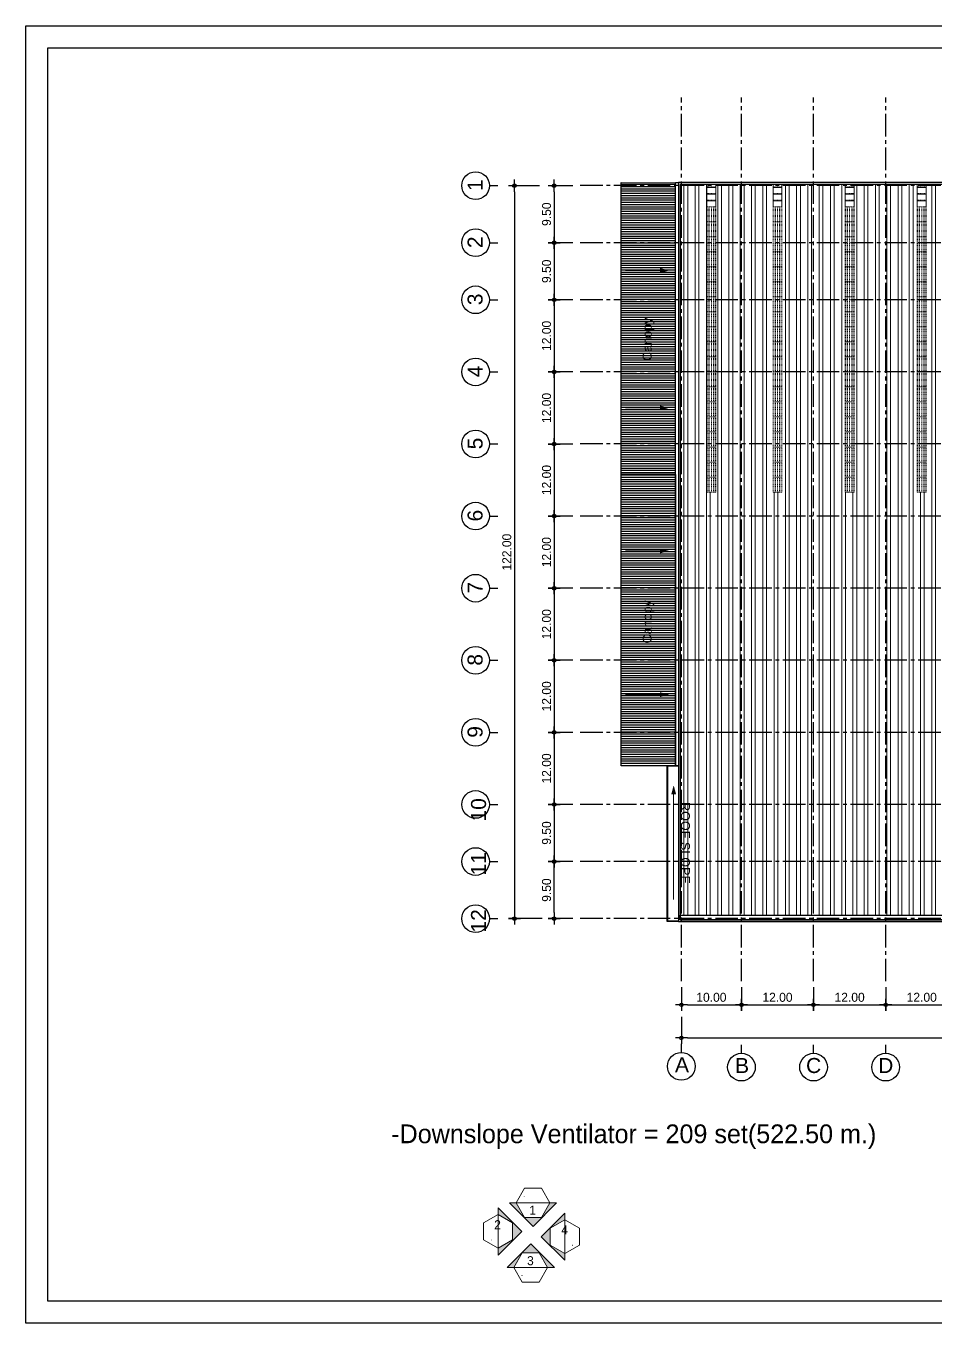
# Model space of a CAD drawing. Extents: x 692141 to 693595, y 1492301 to 1494225.
# Drawn here: x 693117.5 to 693268.8, y 1492906.9 to 1493122.8 of the extents above; entities that cross this region are included whole.
import ezdxf
from ezdxf.enums import TextEntityAlignment as Align

# ---------------------------------------------------------------- set-up
doc = ezdxf.new("R2010")
doc.units = 0
doc.header["$MEASUREMENT"] = 0
for name, pattern in [('CENTER2', [1.125, 0.75, -0.125, 0.125, -0.125]), ('HIDDEN', [0.375, 0.25, -0.125]), ('HIDDEN2', [0.1875, 0.125, -0.0625])]:
    doc.linetypes.add(name, pattern=pattern)
for name, color, linetype in [('A-dimension', 1, 'Continuous'), ('A-WALL', 2, 'Continuous'), ('Arrow dim', 2, 'Continuous'), ('Arrow dim2', 1, 'Continuous'), ('det1', 2, 'Continuous'), ('Grid', 8, 'CENTER2'), ('HATCH', 8, 'Continuous'), ('Layer1', 1, 'Continuous'), ('Layer4', 3, 'Continuous'), ('T3', 6, 'Continuous'), ('TXT-3', 3, 'Continuous')]:
    doc.layers.add(name, color=color, linetype=linetype)
doc.layers.add('G-ANNO-SYMB', color=7, linetype='Continuous', lineweight=5)
doc.layers.add('Line', color=7, linetype='Continuous', lineweight=13)
doc.styles.add('ARIAL', font='arial.ttf')
doc.styles.add('Browallia New', font='Browallia New.ttf', dxfattribs={"height": 2000})
doc.styles.add('Browallia New_2', font='Browallia New.ttf', dxfattribs={"width": 0.8, "height": 900})
doc.styles.add('CORDIA 1', font='cordia.shx')
doc.styles.add('MASTER', font='CordiaUPC.ttf')
doc.dimstyles.new('1000-CC', dxfattribs={"dimtxt": 1.5, "dimasz": 1, "dimexe": 1, "dimexo": 1, "dimgap": 0.5, "dimtad": 1, "dimzin": 0, "dimdsep": 46, "dimtxsty": 'MASTER', "dimblk": 'J-01', "dimcen": 0.09, "dimdle": 1, "dimclrd": 1, "dimclre": 8, "dimclrt": 3, "dimadec": 0, "dimazin": 0, "dimtfac": 1, "dimtix": 1, "dimtmove": 2, "dimatfit": 3, "dimldrblk": 'DOT', "dimfxl": 1, "dimtolj": 1, "dimtzin": 0, "dimarcsym": 0})

# ---------------------------------------------------------------- blocks, each defined once
blk = doc.blocks.new('Elevation - INFRA-AR_ELEVATION MARK_BODY-503778-500_01_LEVEL 1')
at = {"layer": 'G-ANNO-SYMB'}
for p, q in [((-3.75, 6.5), (-7.5, 0)), ((3.75, 6.5), (-3.75, 6.5)), ((7.5, 0), (3.75, 6.5)), ((-7.5, 0), (7.5, 0)), ((-7.5, 0), (-3.75, -6.5)), ((3.75, -6.5), (7.5, 0)), ((-3.75, -6.5), (3.75, -6.5))]:
    blk.add_line(p, q, dxfattribs=at)
blk = doc.blocks.new('Elevation - UP-504461-500_01_LEVEL 1')
at = {"layer": 'G-ANNO-SYMB'}
blk.add_hatch(color=256, dxfattribs=at).paths.add_polyline_path([(-7.5, 0), (-10.5, 0), (0, 10.5), (10.5, 0), (7.5, 0), (3.75, 6.5), (-3.75, 6.5)], flags=0)
for p, q in [((0, 10.5), (-10.5, 0)), ((-7.5, 0), (-3.75, 6.5)), ((-3.75, 6.5), (3.75, 6.5)), ((10.5, 0), (0, 10.5)), ((3.75, 6.5), (7.5, 0)), ((-10.5, 0), (-7.5, 0)), ((7.5, 0), (10.5, 0))]:
    blk.add_line(p, q, dxfattribs=at)
blk = doc.blocks.new('J-01')
at = {"layer": 'Arrow dim'}
blk.add_circle((0, 0), 0.3, dxfattribs=at)
at = {"layer": 'Arrow dim2'}
for p, q in [((-1, 0), (1, 0)), ((0, -1), (0, 1))]:
    blk.add_line(p, q, dxfattribs=at)
blk = doc.blocks.new('*D843')
at = {"layer": 'A-dimension', "color": 8, "lineweight": -2, "transparency": 16777216}
for p, q in [((693208.52, 1493096.23), (693204.42, 1493096.23)), ((693208.52, 1493086.73), (693204.42, 1493086.73))]:
    blk.add_line(p, q, dxfattribs=at)
at = {"layer": 'A-dimension', "color": 1, "lineweight": -2, "transparency": 16777216}
blk.add_line((693205.42, 1493095.23), (693205.42, 1493087.73), dxfattribs=at)
at = {"layer": 'Defpoints', "color": 0, "transparency": 16777216}
for p in [(693209.52, 1493096.23), (693205.42, 1493086.73), (693209.52, 1493086.73)]:
    blk.add_point(p, dxfattribs=at)
at = {"layer": 'A-dimension', "color": 1, "lineweight": -2, "transparency": 16777216}
for p, rotation in [((693205.42, 1493096.23), 90), ((693205.42, 1493086.73), 270)]:
    blk.add_blockref('J-01', p, dxfattribs=dict(at, rotation=rotation))
at = {"layer": 'A-dimension', "color": 3, "transparency": 16777216, "insert": (693204.16, 1493091.48), "char_height": 1.5, "attachment_point": 5, "rotation": 90, "style": 'MASTER'}
blk.add_mtext('\\A1;9.50', dxfattribs=at)
blk = doc.blocks.new('_Dot')
at = {"color": 0, "linetype": 'ByBlock', "lineweight": -2}
blk.add_line((-0.5, 0), (-1, 0), dxfattribs=at)
at = {"color": 0, "linetype": 'ByBlock', "const_width": 0.5}
blk.add_lwpolyline([(-0.25, 0, 1), (0.25, 0, 1)], format="xyb", close=True, dxfattribs=at)
blk = doc.blocks.new('*D844')
at = {"layer": 'A-dimension', "color": 8, "lineweight": -2, "transparency": 16777216}
for p, q in [((693202.97, 1493096.23), (693197.81, 1493096.23)), ((693203.42, 1492974.23), (693197.81, 1492974.23))]:
    blk.add_line(p, q, dxfattribs=at)
at = {"layer": 'A-dimension', "color": 1, "lineweight": -2, "transparency": 16777216}
blk.add_line((693198.81, 1493095.23), (693198.81, 1492975.23), dxfattribs=at)
at = {"layer": 'Defpoints', "color": 0, "transparency": 16777216}
for p in [(693203.97, 1493096.23), (693198.81, 1492974.23), (693204.42, 1492974.23)]:
    blk.add_point(p, dxfattribs=at)
at = {"layer": 'A-dimension', "color": 1, "lineweight": -2, "transparency": 16777216}
for p, rotation in [((693198.81, 1493096.23), 90), ((693198.81, 1492974.23), 270)]:
    blk.add_blockref('J-01', p, dxfattribs=dict(at, rotation=rotation))
at = {"layer": 'A-dimension', "color": 3, "transparency": 16777216, "insert": (693197.55, 1493035.23), "char_height": 1.5, "attachment_point": 5, "rotation": 90, "style": 'MASTER'}
blk.add_mtext('\\A1;122.00', dxfattribs=at)
blk = doc.blocks.new('*D845')
at = {"layer": 'A-dimension', "color": 8, "lineweight": -2, "transparency": 16777216}
for p, q in [((693208.52, 1493086.73), (693204.42, 1493086.73)), ((693208.52, 1493077.23), (693204.42, 1493077.23))]:
    blk.add_line(p, q, dxfattribs=at)
at = {"layer": 'A-dimension', "color": 1, "lineweight": -2, "transparency": 16777216}
blk.add_line((693205.42, 1493085.73), (693205.42, 1493078.23), dxfattribs=at)
at = {"layer": 'Defpoints', "color": 0, "transparency": 16777216}
for p in [(693209.52, 1493086.73), (693205.42, 1493077.23), (693209.52, 1493077.23)]:
    blk.add_point(p, dxfattribs=at)
at = {"layer": 'A-dimension', "color": 1, "lineweight": -2, "transparency": 16777216}
for p, rotation in [((693205.42, 1493086.73), 90), ((693205.42, 1493077.23), 270)]:
    blk.add_blockref('J-01', p, dxfattribs=dict(at, rotation=rotation))
at = {"layer": 'A-dimension', "color": 3, "transparency": 16777216, "insert": (693204.16, 1493081.98), "char_height": 1.5, "attachment_point": 5, "rotation": 90, "style": 'MASTER'}
blk.add_mtext('\\A1;9.50', dxfattribs=at)
blk = doc.blocks.new('*D846')
at = {"layer": 'A-dimension', "color": 8, "lineweight": -2, "transparency": 16777216}
for p, q in [((693208.52, 1493077.23), (693204.42, 1493077.23)), ((693208.52, 1493065.23), (693204.42, 1493065.23))]:
    blk.add_line(p, q, dxfattribs=at)
at = {"layer": 'A-dimension', "color": 1, "lineweight": -2, "transparency": 16777216}
blk.add_line((693205.42, 1493076.23), (693205.42, 1493066.23), dxfattribs=at)
at = {"layer": 'Defpoints', "color": 0, "transparency": 16777216}
for p in [(693209.52, 1493077.23), (693205.42, 1493065.23), (693209.52, 1493065.23)]:
    blk.add_point(p, dxfattribs=at)
at = {"layer": 'A-dimension', "color": 1, "lineweight": -2, "transparency": 16777216}
for p, rotation in [((693205.42, 1493077.23), 90), ((693205.42, 1493065.23), 270)]:
    blk.add_blockref('J-01', p, dxfattribs=dict(at, rotation=rotation))
at = {"layer": 'A-dimension', "color": 3, "transparency": 16777216, "insert": (693204.16, 1493071.23), "char_height": 1.5, "attachment_point": 5, "rotation": 90, "style": 'MASTER'}
blk.add_mtext('\\A1;12.00', dxfattribs=at)
blk = doc.blocks.new('*D847')
at = {"layer": 'A-dimension', "color": 8, "lineweight": -2, "transparency": 16777216}
for p, q in [((693208.52, 1493065.23), (693204.42, 1493065.23)), ((693208.52, 1493053.23), (693204.42, 1493053.23))]:
    blk.add_line(p, q, dxfattribs=at)
at = {"layer": 'A-dimension', "color": 1, "lineweight": -2, "transparency": 16777216}
blk.add_line((693205.42, 1493064.23), (693205.42, 1493054.23), dxfattribs=at)
at = {"layer": 'Defpoints', "color": 0, "transparency": 16777216}
for p in [(693209.52, 1493065.23), (693205.42, 1493053.23), (693209.52, 1493053.23)]:
    blk.add_point(p, dxfattribs=at)
at = {"layer": 'A-dimension', "color": 1, "lineweight": -2, "transparency": 16777216}
for p, rotation in [((693205.42, 1493065.23), 90), ((693205.42, 1493053.23), 270)]:
    blk.add_blockref('J-01', p, dxfattribs=dict(at, rotation=rotation))
at = {"layer": 'A-dimension', "color": 3, "transparency": 16777216, "insert": (693204.16, 1493059.23), "char_height": 1.5, "attachment_point": 5, "rotation": 90, "style": 'MASTER'}
blk.add_mtext('\\A1;12.00', dxfattribs=at)
blk = doc.blocks.new('*D848')
at = {"layer": 'A-dimension', "color": 8, "lineweight": -2, "transparency": 16777216}
for p, q in [((693208.52, 1493053.23), (693204.42, 1493053.23)), ((693208.52, 1493041.23), (693204.42, 1493041.23))]:
    blk.add_line(p, q, dxfattribs=at)
at = {"layer": 'A-dimension', "color": 1, "lineweight": -2, "transparency": 16777216}
blk.add_line((693205.42, 1493052.23), (693205.42, 1493042.23), dxfattribs=at)
at = {"layer": 'Defpoints', "color": 0, "transparency": 16777216}
for p in [(693209.52, 1493053.23), (693205.42, 1493041.23), (693209.52, 1493041.23)]:
    blk.add_point(p, dxfattribs=at)
at = {"layer": 'A-dimension', "color": 1, "lineweight": -2, "transparency": 16777216}
for p, rotation in [((693205.42, 1493053.23), 90), ((693205.42, 1493041.23), 270)]:
    blk.add_blockref('J-01', p, dxfattribs=dict(at, rotation=rotation))
at = {"layer": 'A-dimension', "color": 3, "transparency": 16777216, "insert": (693204.16, 1493047.23), "char_height": 1.5, "attachment_point": 5, "rotation": 90, "style": 'MASTER'}
blk.add_mtext('\\A1;12.00', dxfattribs=at)
blk = doc.blocks.new('*D849')
at = {"layer": 'A-dimension', "color": 8, "lineweight": -2, "transparency": 16777216}
for p, q in [((693208.52, 1493041.23), (693204.42, 1493041.23)), ((693208.52, 1493029.23), (693204.42, 1493029.23))]:
    blk.add_line(p, q, dxfattribs=at)
at = {"layer": 'A-dimension', "color": 1, "lineweight": -2, "transparency": 16777216}
blk.add_line((693205.42, 1493040.23), (693205.42, 1493030.23), dxfattribs=at)
at = {"layer": 'Defpoints', "color": 0, "transparency": 16777216}
for p in [(693209.52, 1493041.23), (693205.42, 1493029.23), (693209.52, 1493029.23)]:
    blk.add_point(p, dxfattribs=at)
at = {"layer": 'A-dimension', "color": 1, "lineweight": -2, "transparency": 16777216}
for p, rotation in [((693205.42, 1493041.23), 90), ((693205.42, 1493029.23), 270)]:
    blk.add_blockref('J-01', p, dxfattribs=dict(at, rotation=rotation))
at = {"layer": 'A-dimension', "color": 3, "transparency": 16777216, "insert": (693204.16, 1493035.23), "char_height": 1.5, "attachment_point": 5, "rotation": 90, "style": 'MASTER'}
blk.add_mtext('\\A1;12.00', dxfattribs=at)
blk = doc.blocks.new('*D850')
at = {"layer": 'A-dimension', "color": 8, "lineweight": -2, "transparency": 16777216}
for p, q in [((693208.52, 1493029.23), (693204.42, 1493029.23)), ((693208.52, 1493017.23), (693204.42, 1493017.23))]:
    blk.add_line(p, q, dxfattribs=at)
at = {"layer": 'A-dimension', "color": 1, "lineweight": -2, "transparency": 16777216}
blk.add_line((693205.42, 1493028.23), (693205.42, 1493018.23), dxfattribs=at)
at = {"layer": 'Defpoints', "color": 0, "transparency": 16777216}
for p in [(693209.52, 1493029.23), (693205.42, 1493017.23), (693209.52, 1493017.23)]:
    blk.add_point(p, dxfattribs=at)
at = {"layer": 'A-dimension', "color": 1, "lineweight": -2, "transparency": 16777216}
for p, rotation in [((693205.42, 1493029.23), 90), ((693205.42, 1493017.23), 270)]:
    blk.add_blockref('J-01', p, dxfattribs=dict(at, rotation=rotation))
at = {"layer": 'A-dimension', "color": 3, "transparency": 16777216, "insert": (693204.16, 1493023.23), "char_height": 1.5, "attachment_point": 5, "rotation": 90, "style": 'MASTER'}
blk.add_mtext('\\A1;12.00', dxfattribs=at)
blk = doc.blocks.new('*D851')
at = {"layer": 'A-dimension', "color": 8, "lineweight": -2, "transparency": 16777216}
for p, q in [((693208.52, 1493017.23), (693204.42, 1493017.23)), ((693208.52, 1493005.23), (693204.42, 1493005.23))]:
    blk.add_line(p, q, dxfattribs=at)
at = {"layer": 'A-dimension', "color": 1, "lineweight": -2, "transparency": 16777216}
blk.add_line((693205.42, 1493016.23), (693205.42, 1493006.23), dxfattribs=at)
at = {"layer": 'Defpoints', "color": 0, "transparency": 16777216}
for p in [(693209.52, 1493017.23), (693205.42, 1493005.23), (693209.52, 1493005.23)]:
    blk.add_point(p, dxfattribs=at)
at = {"layer": 'A-dimension', "color": 1, "lineweight": -2, "transparency": 16777216}
for p, rotation in [((693205.42, 1493017.23), 90), ((693205.42, 1493005.23), 270)]:
    blk.add_blockref('J-01', p, dxfattribs=dict(at, rotation=rotation))
at = {"layer": 'A-dimension', "color": 3, "transparency": 16777216, "insert": (693204.16, 1493011.23), "char_height": 1.5, "attachment_point": 5, "rotation": 90, "style": 'MASTER'}
blk.add_mtext('\\A1;12.00', dxfattribs=at)
blk = doc.blocks.new('*D852')
at = {"layer": 'A-dimension', "color": 8, "lineweight": -2, "transparency": 16777216}
for p, q in [((693208.52, 1493005.23), (693204.42, 1493005.23)), ((693208.52, 1492993.23), (693204.42, 1492993.23))]:
    blk.add_line(p, q, dxfattribs=at)
at = {"layer": 'A-dimension', "color": 1, "lineweight": -2, "transparency": 16777216}
blk.add_line((693205.42, 1493004.23), (693205.42, 1492994.23), dxfattribs=at)
at = {"layer": 'Defpoints', "color": 0, "transparency": 16777216}
for p in [(693209.52, 1493005.23), (693205.42, 1492993.23), (693209.52, 1492993.23)]:
    blk.add_point(p, dxfattribs=at)
at = {"layer": 'A-dimension', "color": 1, "lineweight": -2, "transparency": 16777216}
for p, rotation in [((693205.42, 1493005.23), 90), ((693205.42, 1492993.23), 270)]:
    blk.add_blockref('J-01', p, dxfattribs=dict(at, rotation=rotation))
at = {"layer": 'A-dimension', "color": 3, "transparency": 16777216, "insert": (693204.16, 1492999.23), "char_height": 1.5, "attachment_point": 5, "rotation": 90, "style": 'MASTER'}
blk.add_mtext('\\A1;12.00', dxfattribs=at)
blk = doc.blocks.new('*D853')
at = {"layer": 'A-dimension', "color": 8, "lineweight": -2, "transparency": 16777216}
for p, q in [((693208.52, 1492993.23), (693204.42, 1492993.23)), ((693208.52, 1492983.73), (693204.42, 1492983.73))]:
    blk.add_line(p, q, dxfattribs=at)
at = {"layer": 'A-dimension', "color": 1, "lineweight": -2, "transparency": 16777216}
blk.add_line((693205.42, 1492992.23), (693205.42, 1492984.73), dxfattribs=at)
at = {"layer": 'Defpoints', "color": 0, "transparency": 16777216}
for p in [(693209.52, 1492993.23), (693205.42, 1492983.73), (693209.52, 1492983.73)]:
    blk.add_point(p, dxfattribs=at)
at = {"layer": 'A-dimension', "color": 1, "lineweight": -2, "transparency": 16777216}
for p, rotation in [((693205.42, 1492993.23), 90), ((693205.42, 1492983.73), 270)]:
    blk.add_blockref('J-01', p, dxfattribs=dict(at, rotation=rotation))
at = {"layer": 'A-dimension', "color": 3, "transparency": 16777216, "insert": (693204.16, 1492988.48), "char_height": 1.5, "attachment_point": 5, "rotation": 90, "style": 'MASTER'}
blk.add_mtext('\\A1;9.50', dxfattribs=at)
blk = doc.blocks.new('*D854')
at = {"layer": 'A-dimension', "color": 8, "lineweight": -2, "transparency": 16777216}
for p, q in [((693208.52, 1492983.73), (693204.42, 1492983.73)), ((693208.52, 1492974.23), (693204.42, 1492974.23))]:
    blk.add_line(p, q, dxfattribs=at)
at = {"layer": 'A-dimension', "color": 1, "lineweight": -2, "transparency": 16777216}
blk.add_line((693205.42, 1492975.23), (693205.42, 1492982.73), dxfattribs=at)
at = {"layer": 'Defpoints', "color": 0, "transparency": 16777216}
for p in [(693205.42, 1492983.73), (693209.52, 1492983.73), (693209.52, 1492974.23)]:
    blk.add_point(p, dxfattribs=at)
at = {"layer": 'A-dimension', "color": 1, "lineweight": -2, "transparency": 16777216}
for p, rotation in [((693205.42, 1492983.73), 90), ((693205.42, 1492974.23), 270)]:
    blk.add_blockref('J-01', p, dxfattribs=dict(at, rotation=rotation))
at = {"layer": 'A-dimension', "color": 3, "transparency": 16777216, "insert": (693204.16, 1492978.98), "char_height": 1.5, "attachment_point": 5, "rotation": 90, "style": 'MASTER'}
blk.add_mtext('\\A1;9.50', dxfattribs=at)
blk = doc.blocks.new('fads')
at = {"layer": 'Line', "linetype": 'HIDDEN', "lineweight": 5, "ltscale": 0.1}
for p, q in [((84448, 19448), (84448, 19449)), ((84449, 19422), (84449, 19709)), ((84449, 19446), (84449, 19451)), ((84449, 19451), (84449, 19451)), ((84449, 19446), (84449, 19446)), ((84450, 19713), (84450, 19750)), ((84450, 19709), (84450, 19713)), ((84456, 19713), (84455, 19712)), ((84455, 19712), (84455, 19709)), ((84455, 19667), (84455, 19665)), ((84455, 19665), (84458, 19662)), ((84456, 19713), (84464, 19713)), ((84458, 19712), (84458, 19709)), ((84458, 19664), (84458, 19662)), ((84458, 19662), (84462, 19662)), ((84462, 19712), (84462, 19709)), ((84462, 19662), (84465, 19665)), ((84462, 19664), (84462, 19662)), ((84464, 19713), (84465, 19712)), ((84465, 19712), (84465, 19709)), ((84465, 19667), (84465, 19665)), ((86936, 19713), (86935, 19712)), ((86935, 19712), (86935, 19709)), ((86935, 19667), (86935, 19665)), ((86935, 19665), (86938, 19662)), ((86936, 19713), (86944, 19713)), ((86938, 19712), (86938, 19709)), ((86938, 19664), (86938, 19662)), ((86938, 19662), (86942, 19662)), ((86942, 19712), (86942, 19709)), ((86942, 19662), (86945, 19665)), ((86942, 19664), (86942, 19662)), ((86944, 19713), (86945, 19712)), ((86945, 19712), (86945, 19709)), ((86945, 19667), (86945, 19665)), ((86949, 19713), (86949, 19750)), ((86949, 19709), (86949, 19713)), ((86949, 19709), (86949, 19422)), ((86949, 19446), (86949, 19451)), ((86949, 19451), (86949, 19451)), ((86949, 19446), (86949, 19446)), ((86950, 19448), (86950, 19449)), ((84448, 19420), (84448, 19421)), ((84448, 19342), (84448, 19343)), ((84448, 19230), (84448, 19231)), ((84448, 19039), (84448, 19040)), ((84448, 18989), (84448, 18988)), ((84448, 18799), (84448, 18798)), ((84448, 18686), (84448, 18685)), ((84448, 18608), (84448, 18607)), ((84448, 18580), (84448, 18579)), ((84449, 19418), (84449, 19423)), ((84449, 19418), (84449, 19423)), ((84449, 19423), (84449, 19423)), ((84449, 19393), (84449, 19422)), ((84449, 19422), (84449, 19422)), ((84449, 19420), (84449, 19420)), ((84449, 19418), (84449, 19418)), ((84449, 19392), (84449, 19393)), ((84449, 19365), (84449, 19392)), ((84449, 19340), (84449, 19345)), ((84449, 19345), (84449, 19345)), ((84449, 19340), (84449, 19340)), ((84449, 19228), (84449, 19233)), ((84449, 19228), (84449, 19233)), ((84449, 19233), (84449, 19233)), ((84449, 19231), (84449, 19231)), ((84449, 19229), (84449, 19229)), ((84449, 19228), (84449, 19228)), ((84449, 19037), (84449, 19042)), ((84449, 19037), (84449, 19042)), ((84449, 19042), (84449, 19042)), ((84449, 19041), (84449, 19041)), ((84449, 19039), (84449, 19039)), ((84449, 19037), (84449, 19037)), ((84449, 18991), (84449, 18986)), ((84449, 18991), (84449, 18986)), ((84449, 18991), (84449, 18991)), ((84449, 18990), (84449, 18990)), ((84449, 18988), (84449, 18988)), ((84449, 18986), (84449, 18986)), ((84449, 18801), (84449, 18796)), ((84449, 18801), (84449, 18796)), ((84449, 18801), (84449, 18801)), ((84449, 18799), (84449, 18799)), ((84449, 18797), (84449, 18797)), ((84449, 18796), (84449, 18796)), ((84449, 18688), (84449, 18683)), ((84449, 18688), (84449, 18688)), ((84449, 18683), (84449, 18683)), ((84449, 18663), (84449, 18636)), ((84449, 18636), (84449, 18606)), ((84449, 18636), (84449, 18636)), ((84449, 18610), (84449, 18605)), ((84449, 18610), (84449, 18605)), ((84449, 18610), (84449, 18610)), ((84449, 18609), (84449, 18609)), ((84449, 18607), (84449, 18607)), ((84449, 18606), (84449, 18320)), ((84449, 18605), (84449, 18605)), ((84449, 18582), (84449, 18577)), ((84449, 18582), (84449, 18582)), ((84449, 18577), (84449, 18577)), ((84450, 18320), (84450, 18315)), ((84450, 18315), (84450, 18278)), ((84456, 18363), (84458, 18367)), ((84456, 18361), (84456, 18363)), ((84457, 18316), (84457, 18320)), ((84458, 18316), (84457, 18316)), ((84458, 18365), (84458, 18367)), ((84458, 18367), (84463, 18367)), ((84465, 18316), (84458, 18316)), ((84459, 18316), (84459, 18320)), ((84463, 18365), (84463, 18367)), ((84463, 18367), (84465, 18363)), ((84463, 18316), (84463, 18320)), ((84465, 18361), (84465, 18363)), ((84465, 18316), (84466, 18316)), ((84466, 18316), (84466, 18320)), ((86935, 18363), (86938, 18367)), ((86935, 18361), (86935, 18363)), ((86935, 18316), (86935, 18320)), ((86936, 18316), (86935, 18316)), ((86936, 18316), (86944, 18316)), ((86938, 18365), (86938, 18367)), ((86938, 18367), (86942, 18367)), ((86938, 18316), (86938, 18320)), ((86942, 18365), (86942, 18367)), ((86942, 18367), (86945, 18363)), ((86942, 18316), (86942, 18320)), ((86944, 18316), (86945, 18316)), ((86945, 18361), (86945, 18363)), ((86945, 18316), (86945, 18320)), ((86949, 19418), (86949, 19423)), ((86950, 19423), (86949, 19423)), ((86949, 19422), (86949, 19393)), ((86949, 19422), (86949, 19422)), ((86949, 19420), (86949, 19420)), ((86950, 19418), (86949, 19418)), ((86949, 19393), (86949, 19392)), ((86949, 19365), (86949, 19392)), ((86949, 19340), (86949, 19345)), ((86949, 19345), (86949, 19345)), ((86949, 19340), (86949, 19340)), ((86949, 19228), (86949, 19233)), ((86950, 19233), (86949, 19233)), ((86949, 19231), (86949, 19231)), ((86949, 19229), (86949, 19229)), ((86950, 19228), (86949, 19228)), ((86949, 19037), (86949, 19042)), ((86950, 19042), (86949, 19042)), ((86949, 19041), (86949, 19041)), ((86949, 19039), (86949, 19039)), ((86950, 19037), (86949, 19037)), ((86949, 18991), (86949, 18986)), ((86949, 18991), (86949, 18986)), ((86949, 18991), (86949, 18991)), ((86949, 18990), (86949, 18990)), ((86949, 18988), (86949, 18988)), ((86949, 18986), (86949, 18986)), ((86949, 18801), (86949, 18796)), ((86949, 18801), (86949, 18796)), ((86949, 18801), (86949, 18801)), ((86949, 18799), (86949, 18799)), ((86949, 18797), (86949, 18797)), ((86949, 18796), (86949, 18796)), ((86949, 18688), (86949, 18683)), ((86949, 18688), (86949, 18688)), ((86949, 18683), (86949, 18683)), ((86949, 18663), (86949, 18636)), ((86949, 18606), (86949, 18636)), ((86949, 18636), (86949, 18636)), ((86949, 18610), (86949, 18605)), ((86949, 18610), (86949, 18605)), ((86949, 18610), (86949, 18610)), ((86949, 18609), (86949, 18609)), ((86949, 18607), (86949, 18607)), ((86949, 18320), (86949, 18606)), ((86949, 18605), (86949, 18605)), ((86949, 18582), (86949, 18577)), ((86949, 18582), (86949, 18582)), ((86949, 18577), (86949, 18577)), ((86949, 18320), (86949, 18315)), ((86949, 18315), (86949, 18278)), ((86950, 19418), (86950, 19423)), ((86950, 19342), (86950, 19343)), ((86950, 19228), (86950, 19233)), ((86950, 19230), (86950, 19231)), ((86950, 19037), (86950, 19042)), ((86950, 18989), (86950, 18988)), ((86950, 18799), (86950, 18798)), ((86950, 18686), (86950, 18685)), ((86950, 18608), (86950, 18607)), ((86950, 18580), (86950, 18579)), ((86951, 19420), (86951, 19421)), ((86951, 19039), (86951, 19040))]:
    blk.add_line(p, q, dxfattribs=at)
at = {"layer": 'Line', "linetype": 'HIDDEN', "lineweight": 5, "ltscale": 300}
for p, q in [((86949, 19709), (84449, 19709)), ((86949, 19713), (84450, 19713)), ((84449, 18663), (84449, 19365)), ((86949, 19014), (84449, 19014)), ((86949, 18320), (84449, 18320)), ((86949, 18315), (84450, 18315)), ((86949, 18663), (86949, 19365))]:
    blk.add_line(p, q, dxfattribs=at)
at = {"layer": 'Line', "linetype": 'HIDDEN', "lineweight": 0, "ltscale": 300}
for p, q in [((86949, 19750), (84450, 19750)), ((86949, 19422), (84449, 19422)), ((86949, 19393), (84449, 19393)), ((86949, 19392), (84449, 19392)), ((86949, 19365), (84449, 19365)), ((86949, 18663), (84449, 18663)), ((86949, 18636), (84449, 18636)), ((86949, 18636), (84449, 18636)), ((86949, 18606), (84449, 18606)), ((86949, 18278), (84450, 18278))]:
    blk.add_line(p, q, dxfattribs=at)
at = {"layer": 'Line', "linetype": 'HIDDEN', "lineweight": 5, "ltscale": 0.1}
for centre, start, end in [((84451, 19449), 136.39718, 172.07186), ((84451, 19449), 187.92814, 223.60282), ((86947, 19449), 7.92814, 43.60282), ((86947, 19449), 316.39718, 352.07186), ((84451, 19421), 136.39718, 172.07186), ((84451, 19421), 187.92814, 223.60282), ((84451, 19343), 136.39718, 172.07186), ((84451, 19343), 187.92814, 223.60282), ((84451, 19230), 136.39718, 172.07186), ((84451, 19230), 187.92814, 223.60282), ((84451, 19040), 136.39718, 172.07186), ((84451, 19040), 187.92814, 223.60282), ((84451, 18989), 136.39718, 172.07186), ((84451, 18989), 187.92814, 223.60282), ((84451, 18798), 136.39718, 172.07186), ((84451, 18798), 187.92814, 223.60282), ((84451, 18686), 136.39718, 172.07186), ((84451, 18686), 187.92814, 223.60282), ((84451, 18608), 136.39718, 172.07186), ((84451, 18608), 187.92814, 223.60282), ((84451, 18580), 136.39718, 172.07186), ((84451, 18580), 187.92814, 223.60282), ((86947, 19343), 7.92814, 43.60282), ((86947, 19343), 316.39718, 352.07186), ((86947, 18989), 7.92814, 43.60282), ((86947, 18989), 316.39718, 352.07186), ((86947, 18798), 7.92814, 43.60282), ((86947, 18798), 316.39718, 352.07186), ((86947, 18686), 7.92814, 43.60282), ((86947, 18686), 316.39718, 352.07186), ((86947, 18608), 7.92814, 43.60282), ((86947, 18608), 316.39718, 352.07186), ((86947, 18580), 7.92814, 43.60282), ((86947, 18580), 316.39718, 352.07186), ((86947, 19421), 7.92814, 43.60282), ((86947, 19421), 316.39718, 352.07186), ((86947, 19230), 7.92814, 43.60282), ((86947, 19230), 316.39718, 352.07186), ((86947, 19040), 7.92814, 43.60282), ((86947, 19040), 316.39718, 352.07186)]:
    blk.add_arc(centre, 3.63, start, end, dxfattribs=at)
for centre in [(84460, 19667), (86940, 19667), (84461, 18361), (86940, 18361)]:
    blk.add_ellipse(centre, major_axis=(-3.62, 0), ratio=0.8660254, dxfattribs=at)
for centre, start_param, end_param in [((84460, 19665), 1.3015832, 1.8400094), ((86940, 19665), 1.3015832, 1.8400094), ((84461, 18363), 4.4431759, 4.9816021), ((86940, 18363), 4.4431759, 4.9816021)]:
    blk.add_ellipse(centre, major_axis=(-3.85, 0), ratio=0.8660254, start_param=start_param, end_param=end_param, dxfattribs=at)
for points, weights in [([(84458, 19712), (84456, 19713), (84455, 19712)], [1, 1.1547005384, 1]), ([(84455, 19667), (84456, 19669), (84458, 19671)], [1.66722685393, 1.92514774584, 1.66722685393]), ([(84458, 19664), (84456, 19666), (84455, 19667)], [1.92820323027, 2.2264973081, 1.92820323027]), ([(84462, 19712), (84460, 19713), (84458, 19712)], [1, 1.1547005384, 1]), ([(84458, 19671), (84460, 19671), (84462, 19671)], [1.26530306529, 1.4610461307, 1.26530306529]), ([(84462, 19664), (84460, 19664), (84458, 19664)], [1.67155354288, 1.93014377589, 1.67155354288]), ([(84465, 19712), (84463, 19713), (84462, 19712)], [1, 1.1547005384, 1]), ([(84462, 19671), (84463, 19669), (84465, 19667)], [1.66722685393, 1.92514774583, 1.66722685393]), ([(84465, 19667), (84463, 19666), (84462, 19664)], [1.92820323028, 2.22649730811, 1.92820323028]), ([(86938, 19712), (86937, 19713), (86935, 19712)], [1, 1.15470053838, 1]), ([(86935, 19667), (86937, 19669), (86938, 19671)], [1, 1.1547005384, 1]), ([(86938, 19664), (86937, 19666), (86935, 19667)], [1, 1.1547005384, 1]), ([(86942, 19712), (86940, 19713), (86938, 19712)], [1, 1.15470053838, 1]), ([(86938, 19671), (86940, 19671), (86942, 19671)], [1, 1.1547005384, 1]), ([(86942, 19664), (86940, 19664), (86938, 19664)], [1, 1.1547005384, 1]), ([(86945, 19712), (86944, 19713), (86942, 19712)], [1, 1.15470053838, 1]), ([(86942, 19671), (86944, 19669), (86945, 19667)], [1, 1.1547005384, 1]), ([(86945, 19667), (86944, 19666), (86942, 19664)], [1, 1.1547005384, 1]), ([(84456, 18361), (84457, 18363), (84458, 18365)], [1.92820323028, 2.22649730811, 1.92820323028]), ([(84458, 18358), (84457, 18359), (84456, 18361)], [1.66722685393, 1.92514774584, 1.66722685394]), ([(84457, 18316), (84458, 18316), (84459, 18316)], [1, 1.1547005384, 1]), ([(84458, 18365), (84461, 18365), (84463, 18365)], [1.67155354288, 1.93014377589, 1.67155354288]), ([(84463, 18358), (84461, 18358), (84458, 18358)], [1.26530306529, 1.4610461307, 1.26530306529]), ([(84459, 18316), (84461, 18316), (84463, 18316)], [1, 1.1547005384, 1]), ([(84463, 18365), (84464, 18363), (84465, 18361)], [1.92820323028, 2.22649730811, 1.92820323028]), ([(84465, 18361), (84464, 18359), (84463, 18358)], [1.66722685394, 1.92514774585, 1.66722685394]), ([(84463, 18316), (84465, 18316), (84466, 18316)], [1, 1.1547005384, 1]), ([(86938, 18365), (86937, 18363), (86935, 18361)], [1.92820323027, 2.2264973081, 1.92820323027]), ([(86935, 18361), (86937, 18359), (86938, 18358)], [1.66722685393, 1.92514774583, 1.66722685393]), ([(86938, 18316), (86937, 18316), (86935, 18316)], [1, 1.1547005384, 1]), ([(86942, 18365), (86940, 18365), (86938, 18365)], [1.67155354288, 1.93014377589, 1.67155354288]), ([(86938, 18358), (86940, 18358), (86942, 18358)], [1.26530306528, 1.46104613069, 1.26530306528]), ([(86942, 18316), (86940, 18316), (86938, 18316)], [1, 1.1547005384, 1]), ([(86945, 18361), (86944, 18363), (86942, 18365)], [1.92820323027, 2.2264973081, 1.92820323027]), ([(86942, 18358), (86944, 18359), (86945, 18361)], [1.66722685393, 1.92514774583, 1.66722685393]), ([(86945, 18316), (86944, 18316), (86942, 18316)], [1, 1.1547005384, 1])]:
    blk.add_rational_spline(points, weights, degree=2, dxfattribs=at)

msp = doc.modelspace()

# ---------------------------------------------------------------- hatches: boundary and pattern name
at = {"layer": 'HATCH', "transparency": 33554595}
h = msp.add_hatch(dxfattribs=at)
h.set_pattern_fill('ANSI31', color=256, scale=3, angle=135)
h.set_pattern_definition([(180, (1536.90018, -248.02636), (-3e-17, -0.375), [])])
h.paths.add_polyline_path([(693225.589, 1492999.657), (693216.589, 1492999.657), (693216.589, 1493096.757), (693225.588, 1493096.707)])
at = {"layer": 'HATCH', "lineweight": 0, "transparency": 33554595}
h = msp.add_hatch(dxfattribs=at)
h.set_pattern_fill('ANSI32', color=250, scale=5, angle=45)
h.set_pattern_definition([(90, (-237.9832, 0), (-1.875, 4e-16), []), (90, (-237.3582, 0.625), (-1.875, 4e-16), [])])
h.paths.add_polyline_path([(693356.789, 1493096.432), (693351.325, 1493096.432), (693351.325, 1493045.232), (693349.853, 1493045.232), (693349.853, 1493096.432), (693339.325, 1493096.432), (693339.325, 1493045.232), (693337.853, 1493045.232), (693337.853, 1493096.432), (693327.325, 1493096.432), (693327.325, 1493045.232), (693325.853, 1493045.232), (693325.853, 1493096.432), (693315.325, 1493096.432), (693315.325, 1493045.232), (693313.853, 1493045.232), (693313.853, 1493096.432), (693303.325, 1493096.432), (693303.325, 1493045.232), (693301.853, 1493045.232), (693301.853, 1493096.432), (693291.325, 1493096.432), (693291.325, 1493045.232), (693289.853, 1493045.232), (693289.853, 1493096.432), (693279.325, 1493096.432), (693279.325, 1493045.232), (693277.853, 1493045.232), (693277.853, 1493096.432), (693267.325, 1493096.432), (693267.325, 1493045.232), (693265.853, 1493045.232), (693265.853, 1493096.432), (693255.325, 1493096.432), (693255.325, 1493045.232), (693253.853, 1493045.232), (693253.853, 1493096.432), (693243.325, 1493096.432), (693243.325, 1493045.232), (693241.853, 1493045.232), (693241.853, 1493096.432), (693232.325, 1493096.432), (693232.325, 1493045.232), (693230.853, 1493045.232), (693230.853, 1493096.432), (693226.389, 1493096.432), (693226.389, 1492974.832), (693356.789, 1492974.832)])
h.paths.add_polyline_path([(693348.817, 1493066.022), (693348.817, 1493072.018), (693343.634, 1493072.018), (693343.634, 1493066.022)], flags=24)
h.paths.add_polyline_path([(693291.877, 1493022.721), (693291.877, 1493041.428), (693288.786, 1493041.428), (693288.786, 1493022.721)], flags=24)
at = {"layer": 'T3', "linetype": 'Continuous', "lineweight": 0}
for points in [[(693224.558, 1493082.114), (693223.058, 1493082.516), (693223.058, 1493081.712)], [(693224.558, 1493059.241), (693223.058, 1493059.643), (693223.058, 1493058.84)], [(693224.558, 1493035.434), (693223.058, 1493035.835), (693223.058, 1493035.032)], [(693224.558, 1493011.507), (693223.058, 1493011.909), (693223.058, 1493011.105)], [(693225.314, 1492996.426), (693224.912, 1492994.926), (693225.716, 1492994.926)]]:
    msp.add_hatch(color=256, dxfattribs=at).paths.add_polyline_path(points, flags=0)

# ---------------------------------------------------------------- linework, layer by layer
at = {"lineweight": 9}
for p, q in [((693230.853, 1493092.731), (693230.853, 1493096.432)), ((693230.853, 1493095.932), (693232.325, 1493095.932)), ((693230.853, 1493094.832), (693232.325, 1493094.832)), ((693232.325, 1493092.731), (693232.325, 1493096.432)), ((693241.853, 1493092.731), (693241.853, 1493096.432)), ((693241.853, 1493095.932), (693243.325, 1493095.932)), ((693241.853, 1493094.832), (693243.325, 1493094.832)), ((693243.325, 1493092.731), (693243.325, 1493096.432)), ((693253.853, 1493092.731), (693253.853, 1493096.432)), ((693253.853, 1493095.932), (693255.325, 1493095.932)), ((693253.853, 1493094.832), (693255.325, 1493094.832)), ((693255.325, 1493092.731), (693255.325, 1493096.432)), ((693265.853, 1493092.731), (693265.853, 1493096.432)), ((693265.853, 1493095.932), (693267.325, 1493095.932)), ((693265.853, 1493094.832), (693267.325, 1493094.832)), ((693267.325, 1493092.731), (693267.325, 1493096.432)), ((693230.853, 1493093.732), (693232.325, 1493093.732)), ((693241.853, 1493093.732), (693243.325, 1493093.732)), ((693253.853, 1493093.732), (693255.325, 1493093.732)), ((693265.853, 1493093.732), (693267.325, 1493093.732))]:
    msp.add_line(p, q, dxfattribs=at)
at = {"color": 250, "linetype": 'HIDDEN2', "lineweight": 0}
for p, q in [((693230.853, 1493096.032), (693232.325, 1493096.032)), ((693230.853, 1493094.932), (693232.325, 1493094.932)), ((693241.853, 1493096.032), (693243.325, 1493096.032)), ((693241.853, 1493094.932), (693243.325, 1493094.932)), ((693253.853, 1493096.032), (693255.325, 1493096.032)), ((693253.853, 1493094.932), (693255.325, 1493094.932)), ((693265.853, 1493096.032), (693267.325, 1493096.032)), ((693265.853, 1493094.932), (693267.325, 1493094.932)), ((693230.853, 1493093.832), (693232.325, 1493093.832)), ((693241.853, 1493093.832), (693243.325, 1493093.832)), ((693253.853, 1493093.832), (693255.325, 1493093.832)), ((693265.853, 1493093.832), (693267.325, 1493093.832))]:
    msp.add_line(p, q, dxfattribs=at)
at = {"layer": 'A-WALL'}
for points in [[(693225.589, 1492999.657), (693216.589, 1492999.657), (693216.589, 1493096.757), (693225.588, 1493096.707)], [(693226.089, 1492999.657), (693225.589, 1492999.657), (693225.589, 1493096.732), (693226.089, 1493096.732)]]:
    msp.add_lwpolyline(points, close=True, dxfattribs=at)
msp.add_lwpolyline([(693216.589, 1493048.207), (693225.588, 1493048.207)], dxfattribs=at)
at = {"layer": 'det1', "color": 9}
msp.add_lwpolyline([(693117.53, 1493122.816), (693425.31, 1493122.816), (693425.31, 1492906.914), (693117.53, 1492906.914)], close=True, dxfattribs=at)
at = {"layer": 'det1', "color": 8}
msp.add_lwpolyline([(693421.675, 1492910.549), (693121.165, 1492910.549), (693121.165, 1493119.182), (693421.675, 1493119.182)], close=True, dxfattribs=at)
at = {"layer": 'Grid', "ltscale": 5}
for points in [[(693226.589, 1492963.815), (693226.589, 1493110.898)], [(693236.589, 1492963.815), (693236.589, 1493110.898)], [(693248.589, 1492963.815), (693248.589, 1493110.898)], [(693260.589, 1492963.815), (693260.589, 1493110.898)], [(693371, 1493096.232), (693209.519, 1493096.232)], [(693371, 1493086.732), (693209.519, 1493086.732)], [(693371, 1493077.232), (693209.519, 1493077.232)], [(693371, 1493065.232), (693209.519, 1493065.232)], [(693371, 1493053.232), (693209.519, 1493053.232)], [(693371, 1493041.232), (693209.519, 1493041.232)], [(693371, 1493029.232), (693209.519, 1493029.232)], [(693371, 1493017.232), (693209.519, 1493017.232)], [(693371, 1493005.232), (693209.519, 1493005.232)], [(693371, 1492993.232), (693209.519, 1492993.232)], [(693371, 1492983.732), (693209.519, 1492983.732)], [(693371, 1492974.232), (693209.519, 1492974.232)]]:
    msp.add_lwpolyline(points, dxfattribs=at)
at = {"layer": 'Layer1'}
for points in [[(693194.649, 1493096.232), (693196.077, 1493096.232)], [(693194.649, 1493086.732), (693196.077, 1493086.732)], [(693194.649, 1493077.232), (693196.077, 1493077.232)], [(693194.649, 1493065.232), (693196.077, 1493065.232)], [(693194.649, 1493053.232), (693196.077, 1493053.232)], [(693194.649, 1493041.232), (693196.077, 1493041.232)], [(693194.649, 1493029.232), (693196.077, 1493029.232)], [(693194.649, 1493017.232), (693196.077, 1493017.232)], [(693194.649, 1493005.232), (693196.077, 1493005.232)], [(693226.089, 1492973.732), (693224.239, 1492973.732), (693224.239, 1492999.657)], [(693224.239, 1492999.657), (693226.089, 1492999.657)], [(693226.089, 1492973.832), (693224.339, 1492973.832), (693224.339, 1492999.657)], [(693194.649, 1492993.232), (693196.077, 1492993.232)], [(693194.649, 1492983.732), (693196.077, 1492983.732)], [(693194.649, 1492974.232), (693196.077, 1492974.232)], [(693226.589, 1492951.952), (693226.589, 1492953.379)], [(693236.589, 1492951.817), (693236.589, 1492953.244)], [(693248.589, 1492951.817), (693248.589, 1492953.244)], [(693260.589, 1492951.817), (693260.589, 1492953.244)]]:
    msp.add_lwpolyline(points, dxfattribs=at)
for points in [[(693226.389, 1493096.432), (693226.389, 1492974.032), (693356.789, 1492974.032), (693356.789, 1493096.432)], [(693226.389, 1492974.032), (693226.389, 1492974.832), (693356.789, 1492974.832), (693356.789, 1492974.032)]]:
    msp.add_lwpolyline(points, close=True, dxfattribs=at)
for centre in [(693192.346, 1493096.232), (693192.346, 1493086.732), (693192.346, 1493077.232), (693192.346, 1493065.232), (693192.346, 1493053.232), (693192.346, 1493041.232), (693192.346, 1493029.232), (693192.346, 1493017.232), (693192.346, 1493005.232), (693192.346, 1492993.232), (693192.346, 1492983.732), (693192.346, 1492974.232), (693226.589, 1492949.648), (693236.589, 1492949.514), (693248.589, 1492949.514), (693260.589, 1492949.514)]:
    msp.add_circle(centre, 2.303, dxfattribs=at)
at = {"layer": 'Layer4'}
msp.add_lwpolyline([(693226.089, 1493096.732), (693226.089, 1492973.732), (693357.089, 1492973.732), (693357.089, 1493096.732)], close=True, dxfattribs=at)
at = {"layer": 'T3', "linetype": 'Continuous', "lineweight": 0}
for points in [[(693223.268, 1493082.109), (693217.288, 1493082.109)], [(693223.268, 1493059.236), (693217.288, 1493059.236)], [(693223.268, 1493035.429), (693217.288, 1493035.429)], [(693223.268, 1493011.502), (693217.288, 1493011.502)], [(693225.271, 1492995.005), (693225.271, 1492977.426)]]:
    msp.add_lwpolyline(points, dxfattribs=at)

# ---------------------------------------------------------------- block references
at = {"layer": 'G-ANNO-SYMB', "xscale": 0.3749999999999996, "yscale": 0.3749999999999996, "zscale": 0.3749999999999996}
for name, p, rotation in [('Elevation - INFRA-AR_ELEVATION MARK_BODY-503778-500_01_LEVEL 1', (693201.904, 1492926.908), 179.9999999999999), ('Elevation - UP-504461-500_01_LEVEL 1', (693201.904, 1492926.908), 179.9999999999999), ('Elevation - INFRA-AR_ELEVATION MARK_BODY-503778-500_01_LEVEL 1', (693196.082, 1492922.172), 269.9999999999995), ('Elevation - UP-504461-500_01_LEVEL 1', (693196.082, 1492922.172), 269.9999999999992), ('Elevation - UP-504461-500_01_LEVEL 1', (693207.211, 1492921.294), 89.99999999999993), ('Elevation - INFRA-AR_ELEVATION MARK_BODY-503778-500_01_LEVEL 1', (693207.211, 1492921.294), 89.99999999999993)]:
    msp.add_blockref(name, p, dxfattribs=dict(at, rotation=rotation))
for name in ['Elevation - UP-504461-500_01_LEVEL 1', 'Elevation - INFRA-AR_ELEVATION MARK_BODY-503778-500_01_LEVEL 1']:
    msp.add_blockref(name, (693201.518, 1492916.161), dxfattribs=at)
at = {"layer": 'Line', "lineweight": 5, "xscale": -0.001, "yscale": 0.001, "zscale": 0.001, "rotation": 270}
for p in [(693212.575, 1493005.782), (693223.575, 1493005.782), (693235.575, 1493005.782), (693247.575, 1493005.782), (693212.575, 1493003.282), (693223.575, 1493003.282), (693235.575, 1493003.282), (693247.575, 1493003.282), (693212.575, 1493000.782), (693223.575, 1493000.782), (693235.575, 1493000.782), (693247.575, 1493000.782), (693212.575, 1492998.282), (693223.575, 1492998.282), (693235.575, 1492998.282), (693247.575, 1492998.282), (693212.575, 1492995.782), (693223.575, 1492995.782), (693235.575, 1492995.782), (693247.575, 1492995.782), (693212.575, 1492993.282), (693223.575, 1492993.282), (693235.575, 1492993.282), (693247.575, 1492993.282), (693212.575, 1492990.782), (693223.575, 1492990.782), (693235.575, 1492990.782), (693247.575, 1492990.782), (693212.575, 1492988.282), (693223.575, 1492988.282), (693235.575, 1492988.282), (693247.575, 1492988.282), (693212.575, 1492985.782), (693223.575, 1492985.782), (693235.575, 1492985.782), (693247.575, 1492985.782), (693212.575, 1492983.282), (693223.575, 1492983.282), (693235.575, 1492983.282), (693247.575, 1492983.282), (693212.575, 1492980.782), (693223.575, 1492980.782), (693235.575, 1492980.782), (693247.575, 1492980.782), (693212.575, 1492978.282), (693223.575, 1492978.282), (693235.575, 1492978.282), (693247.575, 1492978.282), (693212.575, 1492975.782), (693223.575, 1492975.782), (693235.575, 1492975.782), (693247.575, 1492975.782), (693212.575, 1492973.282), (693223.575, 1492973.282), (693235.575, 1492973.282), (693247.575, 1492973.282), (693212.575, 1492970.782), (693223.575, 1492970.782), (693235.575, 1492970.782), (693247.575, 1492970.782), (693212.575, 1492968.282), (693223.575, 1492968.282), (693235.575, 1492968.282), (693247.575, 1492968.282), (693212.575, 1492965.782), (693223.575, 1492965.782), (693235.575, 1492965.782), (693247.575, 1492965.782), (693212.575, 1492963.282), (693223.575, 1492963.282), (693235.575, 1492963.282), (693247.575, 1492963.282), (693212.575, 1492960.782), (693223.575, 1492960.782), (693235.575, 1492960.782), (693247.575, 1492960.782)]:
    msp.add_blockref('fads', p, dxfattribs=at)

# ---------------------------------------------------------------- texts
at = {"layer": 'G-ANNO-SYMB', "attachment_point": 1}
for s, insert, char_height, width, style in [('-', (693200.317, 1492928.446), 0.675, 3.82405, 'Browallia New_2'), ('1', (693201.295, 1492926.461), 1.5, 1.44304, 'Browallia New'), ('2', (693195.45, 1492924.033), 1.5, 1.44304, 'Browallia New'), ('4', (693206.615, 1492923.191), 1.5, 1.44304, 'Browallia New'), ('3', (693200.912, 1492918.045), 1.5, 1.05332, 'Browallia New'), ('-', (693199.931, 1492915.281), 0.675, 3.82405, 'Browallia New_2')]:
    msp.add_mtext(s, dxfattribs=dict(at, insert=insert, char_height=char_height, width=width, style=style))
at = {"layer": 'G-ANNO-SYMB', "char_height": 0.675, "width": 3.82405, "attachment_point": 1, "rotation": 90, "style": 'Browallia New_2'}
for insert in [(693194.544, 1492920.586), (693208.091, 1492919.706)]:
    msp.add_mtext('-', dxfattribs=dict(at, insert=insert))
at = {"layer": 'T3', "linetype": 'Continuous', "lineweight": 0, "style": 'ARIAL'}
for s, height, p in [('1', 2.5, (693192.267, 1493097.281)), ('2', 2.5, (693192.267, 1493087.781)), ('3', 2.5, (693192.267, 1493078.281)), ('Canopy', 1.5, (693220.903, 1493074.27)), ('4', 2.5, (693192.267, 1493066.281)), ('5', 2.5, (693192.267, 1493054.281)), ('6', 2.5, (693192.267, 1493042.281)), ('7', 2.5, (693192.267, 1493030.281)), ('Canopy', 1.5, (693220.903, 1493027.243)), ('8', 2.5, (693192.267, 1493018.281)), ('9', 2.5, (693192.267, 1493006.281)), ('10', 2.5, (693192.839, 1492994.281)), ('11', 2.5, (693192.839, 1492985.299)), ('12', 2.5, (693192.839, 1492975.799))]:
    msp.add_text(s, height=height, rotation=90, dxfattribs=at).set_placement(p, align=Align.MIDDLE_RIGHT)
for s, p in [('A', (693227.861, 1492949.919)), ('B', (693237.861, 1492949.784)), ('C', (693249.861, 1492949.784)), ('D', (693261.861, 1492949.784))]:
    msp.add_text(s, height=2.5, dxfattribs=at).set_placement(p, align=Align.MIDDLE_RIGHT)
at = {"layer": 'T3', "linetype": 'Continuous', "lineweight": 0, "insert": (693228.014, 1492993.637), "char_height": 1.5, "width": 26.20214, "attachment_point": 1, "rotation": 270, "line_spacing_factor": 1.604905, "style": 'ARIAL'}
msp.add_mtext('ROOF SLOPE ', dxfattribs=at)
at = {"layer": 'TXT-3', "style": 'CORDIA 1'}
msp.add_text('-Downslope Ventilator = 209 set(522.50 m.) ', height=3.125, dxfattribs=at).set_placement((693178.313, 1492939.976), align=Align.TOP_LEFT)

# ---------------------------------------------------------------- dimensions: what is measured, and where the dimension line sits
at = {"layer": 'A-dimension'}
for base, p1, p2, angle, picture, middle in [((693198.813, 1492974.232), (693203.972, 1493096.232), (693204.418, 1492974.232), 90, '*D844', (693197.55, 1493035.232)), ((693205.418, 1493086.732), (693209.519, 1493096.232), (693209.519, 1493086.732), 90, '*D843', (693204.156, 1493091.482)), ((693205.418, 1493077.232), (693209.519, 1493086.732), (693209.519, 1493077.232), 90, '*D845', (693204.156, 1493081.982)), ((693205.418, 1493065.232), (693209.519, 1493077.232), (693209.519, 1493065.232), 90, '*D846', (693204.156, 1493071.232)), ((693205.418, 1493053.232), (693209.519, 1493065.232), (693209.519, 1493053.232), 90, '*D847', (693204.156, 1493059.232)), ((693205.418, 1493041.232), (693209.519, 1493053.232), (693209.519, 1493041.232), 90, '*D848', (693204.156, 1493047.232)), ((693205.418, 1493029.232), (693209.519, 1493041.232), (693209.519, 1493029.232), 90, '*D849', (693204.156, 1493035.232)), ((693205.418, 1493017.232), (693209.519, 1493029.232), (693209.519, 1493017.232), 90, '*D850', (693204.156, 1493023.232)), ((693205.418, 1493005.232), (693209.519, 1493017.232), (693209.519, 1493005.232), 90, '*D851', (693204.156, 1493011.232)), ((693205.418, 1492993.232), (693209.519, 1493005.232), (693209.519, 1492993.232), 90, '*D852', (693204.156, 1492999.232)), ((693205.418, 1492983.732), (693209.519, 1492993.232), (693209.519, 1492983.732), 90, '*D853', (693204.156, 1492988.482)), ((693205.418, 1492983.732), (693209.519, 1492974.232), (693209.519, 1492983.732), 270, '*D854', (693204.156, 1492978.982))]:
    dim = msp.add_linear_dim(base=base, p1=p1, p2=p2, angle=angle, dimstyle='1000-CC', dxfattribs=at)
    dim.commit()
    dim.dimension.update_dxf_attribs({"geometry": picture, "text_midpoint": middle})
for base, p1, p2 in [((693236.589, 1492959.878), (693226.589, 1492963.815), (693236.589, 1492963.815)), ((693248.589, 1492959.878), (693236.589, 1492963.815), (693248.589, 1492963.815)), ((693260.589, 1492959.878), (693248.589, 1492963.815), (693260.589, 1492963.815)), ((693272.589, 1492959.878), (693260.589, 1492963.815), (693272.589, 1492963.815)), ((693356.589, 1492954.379), (693226.589, 1492958.878), (693356.589, 1492958.317))]:
    msp.add_linear_dim(base=base, p1=p1, p2=p2, dimstyle='1000-CC', dxfattribs=at).render()

doc.saveas('drawing.dxf')
